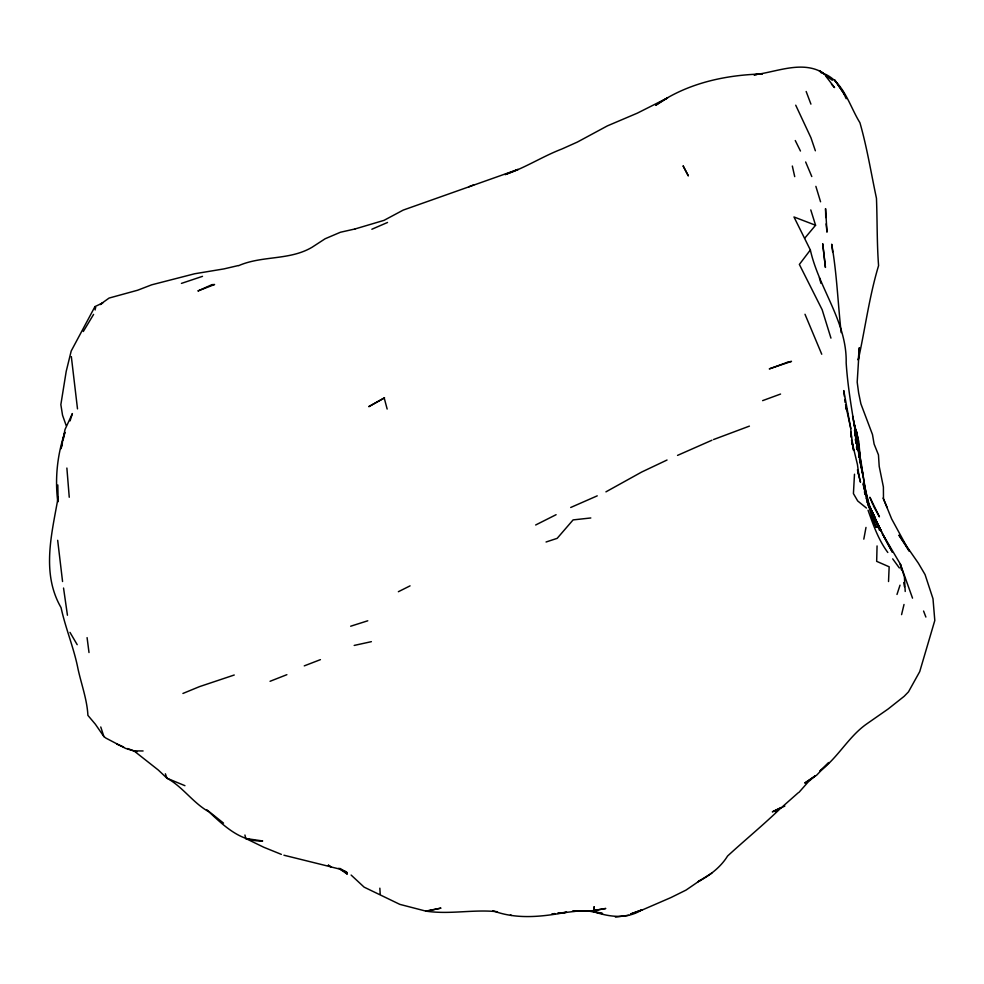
<?xml version="1.0" encoding="UTF-8"?>
<svg xmlns="http://www.w3.org/2000/svg" width="984" height="984" viewBox="0 0 984 984"><rect width="100%" height="100%" fill="white"/><g stroke="black" fill="none" stroke-linecap="round" stroke-linejoin="round"><path stroke-width="1.48" d="M877.064 545.936L876.67 561.347L889.155 566.796L888.527 581.532M58.13 501.004L57.822 484.964M854.493 474.226L853.423 493.587L857.704 500.967L866.449 508.064M58.241 496.834C51.881 533.525 41.045 572.971 61.057 607.62C65.534 628.382 73.935 648.001 77.982 668.788C81.365 684.372 87.072 699.476 87.908 715.38L95.35 724.212L103.886 736.561L105.866 738.074L125.521 748.369L136.85 751.85M863.804 539.146L865.994 527.424M62.435 442.763L61.033 448.704L65.042 429.442L72.386 413.575L70.073 420.881M63.136 439.799L64.895 432.382C57.281 454.731 54.784 478.63 57.822 502M901.578 614.631L904.013 604.483M896.99 594.471L900.016 585.173M83.296 331.51L93.591 314.413M804.974 237.931L815.576 225.25L793.977 216.972L810.349 249.985L799.365 264.438L822.157 309.726L830.951 338.127M798.922 792.428L808.221 781.911L814.949 776.032L804.764 783.067L816.609 775.232L828.86 762.514L819.906 771.038C838.159 757.606 848.429 736.586 867.052 723.683L888.072 709.046L904.136 696.34L908.466 691.887L919.732 671.605L934.8 620.498L932.992 598.727L925.058 574.582L918.367 563.205L898.946 535.198L909.142 551.04L891.627 518.888L883.484 498.888L883.398 487.018L879.204 466.367L878.454 454.854L874.112 444.067L872.488 434.559L860.889 403.846L858.651 392.997L857.187 382.136L859.352 347.672L858.232 360.082C865.207 328.508 869.253 296.504 878.577 265.655C876.879 243.245 877.334 220.785 876.461 198.288C871.098 173.159 867.076 147.612 859.918 122.705C849.13 105.3 843.362 80.467 822.366 73.013M781.148 807.753C763.904 824.506 745.232 839.795 727.57 856.031C720.694 867.199 709.673 875.588 698.099 881.689L711.826 873.103M798.221 792.784L782.255 806.892M384.547 397.77L368.754 406.663L384.227 398.028L387.155 409.061M775.429 812.071L777.827 810.312M100.22 304.425L109.076 298.066L137.662 290.219L151.684 284.819L194.672 273.761L223.958 268.903L238.288 265.557M100.491 304.536L102.816 302.875L94.956 306.614L71.205 350.993L66.211 371.349L60.848 404.633L62.546 415.26L66.174 425.518M700.448 880.2L686.033 890.089L670.99 897.543L643.376 909.499L630.596 914.001L642.158 909.708C626.193 919.917 607.657 916.817 590.978 910.717M556.095 514.693L535.665 524.989M605.935 491.852L641.703 472.025L667.029 460.02M398.372 591.716L410.057 585.861M781.025 807.52L772.342 811.861L784.851 806.056M387.536 222.47L371.854 229.247M562.504 148.732L577.374 142.065L607.362 125.89L637.337 113.148L667.619 97.883L655.713 105.276C686.611 83.443 724.544 75.03 761.85 73.984M570.708 507.486L597.239 495.85M711.936 440.229L677.546 455.383M561.63 149.101C542.282 156.53 524.853 168.079 505.075 174.586L518.088 169.408L403.206 210.096L384.018 220.355L355.199 228.915M182.926 693.462L199.494 686.635L234.241 675.012M713.535 439.553L749.402 426.121M468.888 186.763L473.919 184.783M270.047 681.297L286.873 674.68M304.265 665.873L320.415 659.649M762.625 400.636L780.558 394.055M202.507 276.344L181.437 283.392M546.058 542L557.178 538.346L573.094 519.909L590.818 517.965M350.673 626.218L367.77 620.793M238.657 265.655C262.31 255.348 289.419 260.637 312.051 247.267L325.151 238.755L340.427 232.249L355.015 228.965M354.191 645.43L371.374 641.666M426.576 911.172L440.967 908.121L425.838 911.11L399.836 904.37L364.129 887.15L351.128 875.059M615.394 917.113L628.604 915.304M554.89 913.582L551.938 913.927L554.779 913.681M557.83 913.25L566.673 912.242C542.245 916.768 516.649 919.72 492.886 910.729M756.684 74.526L753.916 74.809C776.29 72.25 801.665 60.135 822.993 72.804M759.464 74.243L762.243 73.948M557.608 913.435L580.08 910.754L572.528 911.049M573.512 911.332L592.085 910.84L605.775 908.478L589.699 911.221L576.157 911.036L592.085 910.84L589.49 911.209L602.552 913.546L595.381 911.725M127.539 748.553L133.996 750.89L143.086 750.964M497.424 911.737C473.538 909.13 449.59 914.763 425.838 911.11M166.948 778.147C182.876 786.905 193.048 803.005 208.989 811.874C223.909 825.76 240.625 841.935 262.666 840.963L245.803 838.516L263.872 847.298L281.338 854.37M283.933 855.219L330.919 866.855L328.521 865.207M184.93 785.675L166.936 778.221L165.386 773.793M116.948 744.162L123.59 746.967M339.935 868.441L347.241 872.685L340.07 869.155L330.673 866.867L328.324 865.219M338.742 868.282L347.291 874.186L344.498 870.852M510.462 914.788L511.434 915.464M206.689 809.697L223.528 823.116M133.996 750.89L158.289 770.029L166.751 778.012M832.329 80.282L819.254 70.602L821.296 72.865M831.48 84.169L834.543 87.564L825.834 76.198M899.351 567.965L892.697 558.851M95.829 307.857L94.956 306.614L95.19 309.948M887.814 552.491C878.306 539.601 873.3 525.025 868.048 510.216M77.195 644.68L69.975 632.392M873.239 505.628L879.425 516.846L869.893 497.24L872.685 504.238M912.525 598.149L900.348 564.103L882.316 533.599L887.236 542.959L892.365 552.135L874.591 518.777L881.086 530.77L867.531 502.172M881.738 531.864L871.307 512.307M795.724 105.202L810.951 137.76L815.367 150.773M870.323 508.371L874.899 517.424L878.786 528.125L868.97 504.128L863.546 482.135L864.05 484.792M871.283 511.963L879.598 528.051L873.386 516.182L878.724 528.174M795.269 140.54L800.459 151.019M871.332 512.123L873.94 517.449M874.899 517.424L871.873 511.04L876.855 522.787M842.698 91.131L846.191 98.72M804.998 314.265L821.738 354.228M871.91 517.461L876.203 527.338L871.332 516.157M811.788 176.542L805.65 161.979M883.103 498.052L887.224 507.695M867.421 501.938L875.034 520.265C864.333 500.057 864.997 476.92 858.798 455.444L859.241 457.474C855.022 425.9 848.196 394.633 846.166 362.788C847.101 322.014 819.008 288.693 810.349 249.985M867.347 502.283L869.684 507.842M923.57 611.039L925.882 617.054M806.167 91.5L810.927 104.132M878.109 526.686L879.45 530.278M866.301 498.347L869.77 507.867M100.762 726.979L103.886 736.561M810.779 209.924L815.576 225.25M815.871 186.357L820.558 201.782M855.674 438.151L861.049 461.644L865.588 492.775L864.567 487.449M867.47 502.603L868.712 506.809M852.599 416.035L856.08 433.932L853.768 422.284L858.737 441.287L860.816 463.759M819.414 277.771L820.951 283.367M873.239 521.262L865.981 496.76L863.202 483.599L864.05 488.937M857.445 469.798L860.496 482.209L857.704 470.881M854.506 425.322L855.785 430.672L853.583 420.771M854.739 433.55L856.51 440.955L854.727 431.398M244.93 835.01L245.779 838.7M792.329 166.038L794.715 176.628M851.381 437.216L850.766 428.483L843.755 390.587L844.407 396.478M845.539 404.547L850.766 428.483M855.502 440.02L856.068 442.923L855.502 438.901M854.506 430.168L858.503 451.422M901.381 569.785L900.348 564.103L904.407 576.932L905.219 591.47M903.718 582.553L904.493 586.808M845.785 406.687L846.265 409.565M859.61 456.441L860.102 459.331M851.689 441.336L852.169 444.227M853.731 422.197L854.186 425.039M864.469 491.619L864.887 494.288M63.542 588.038L67.441 615.234M62.558 581.519L57.675 540.302M855.539 439.356L856.129 443.71M856.535 446.613L856.929 449.516L856.584 446.871M858.921 475.641L857.433 464.473L851.578 440.131L853.571 450.34L850.963 432.222L851.369 437.486M87.084 637.62L89.003 652.54M77.502 408.877L71.328 356.589M832.636 251.806L831.701 244.204C836.892 273.429 837.864 303.146 841.185 332.604M844.727 399.43L845.047 402.37M826.13 223.885L826.99 232.15L825.551 208.62L825.748 217.538M69.249 497.252L66.875 468.04M379.849 888.183L380.193 893.976M683.179 165.988L688.357 175.927L683.179 166.075M594.127 906.867L593.979 909.031L594.127 906.867M211.966 284.647L197.907 290.981L214.573 284.524L211.966 284.647M787.2 362.383L769.291 368.889L791.493 361.374L787.2 362.383M840.865 89.052L834.715 79.987L844.493 94.427L840.865 89.052M863.202 476.687L859.561 459.122L863.202 476.687M859.635 453.882L856.892 432.111L859.635 453.882M824.051 255.323L822.71 243.712L825.428 267.427L824.051 255.323"/></g></svg>
